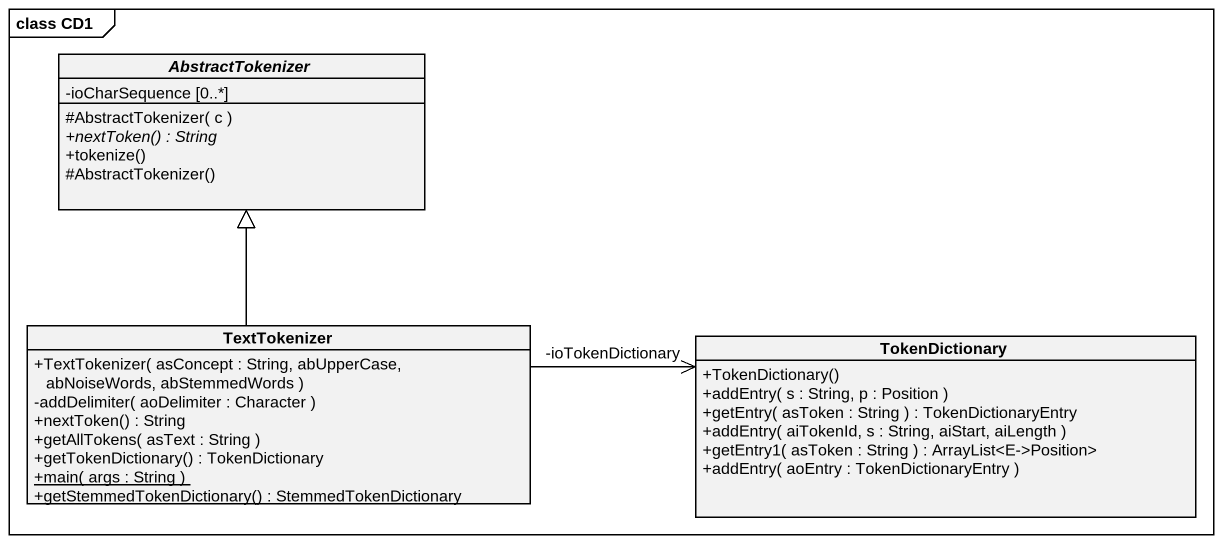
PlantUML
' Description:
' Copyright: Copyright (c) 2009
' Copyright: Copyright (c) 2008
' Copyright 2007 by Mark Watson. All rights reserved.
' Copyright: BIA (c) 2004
@startuml
mainframe class CD1
hide circle
hide empty members
skinparam classAttributeIconSize 0
abstract class AbstractTokenizer {
  -ioCharSequence [0..*]
  #AbstractTokenizer( c )
  {abstract} +nextToken() : String
  +tokenize()
  #AbstractTokenizer()
}
class TextTokenizer {
  +TextTokenizer( asConcept : String, abUpperCase, abNoiseWords, abStemmedWords )
  -addDelimiter( aoDelimiter : Character )
  +nextToken() : String
  +getAllTokens( asText : String )
  +getTokenDictionary() : TokenDictionary
  {static} +main( args : String )
  +getStemmedTokenDictionary() : StemmedTokenDictionary
}
class TokenDictionary {
  +TokenDictionary()
  +addEntry( s : String, p : Position )
  +getEntry( asToken : String ) : TokenDictionaryEntry
  +addEntry( aiTokenId, s : String, aiStart, aiLength )
  +getEntry1( asToken : String ) : ArrayList<E->Position>
  +addEntry( aoEntry : TokenDictionaryEntry )
}
TextTokenizer -up-|> AbstractTokenizer
TokenDictionary "-ioTokenDictionary" <-left- TextTokenizer
@enduml
